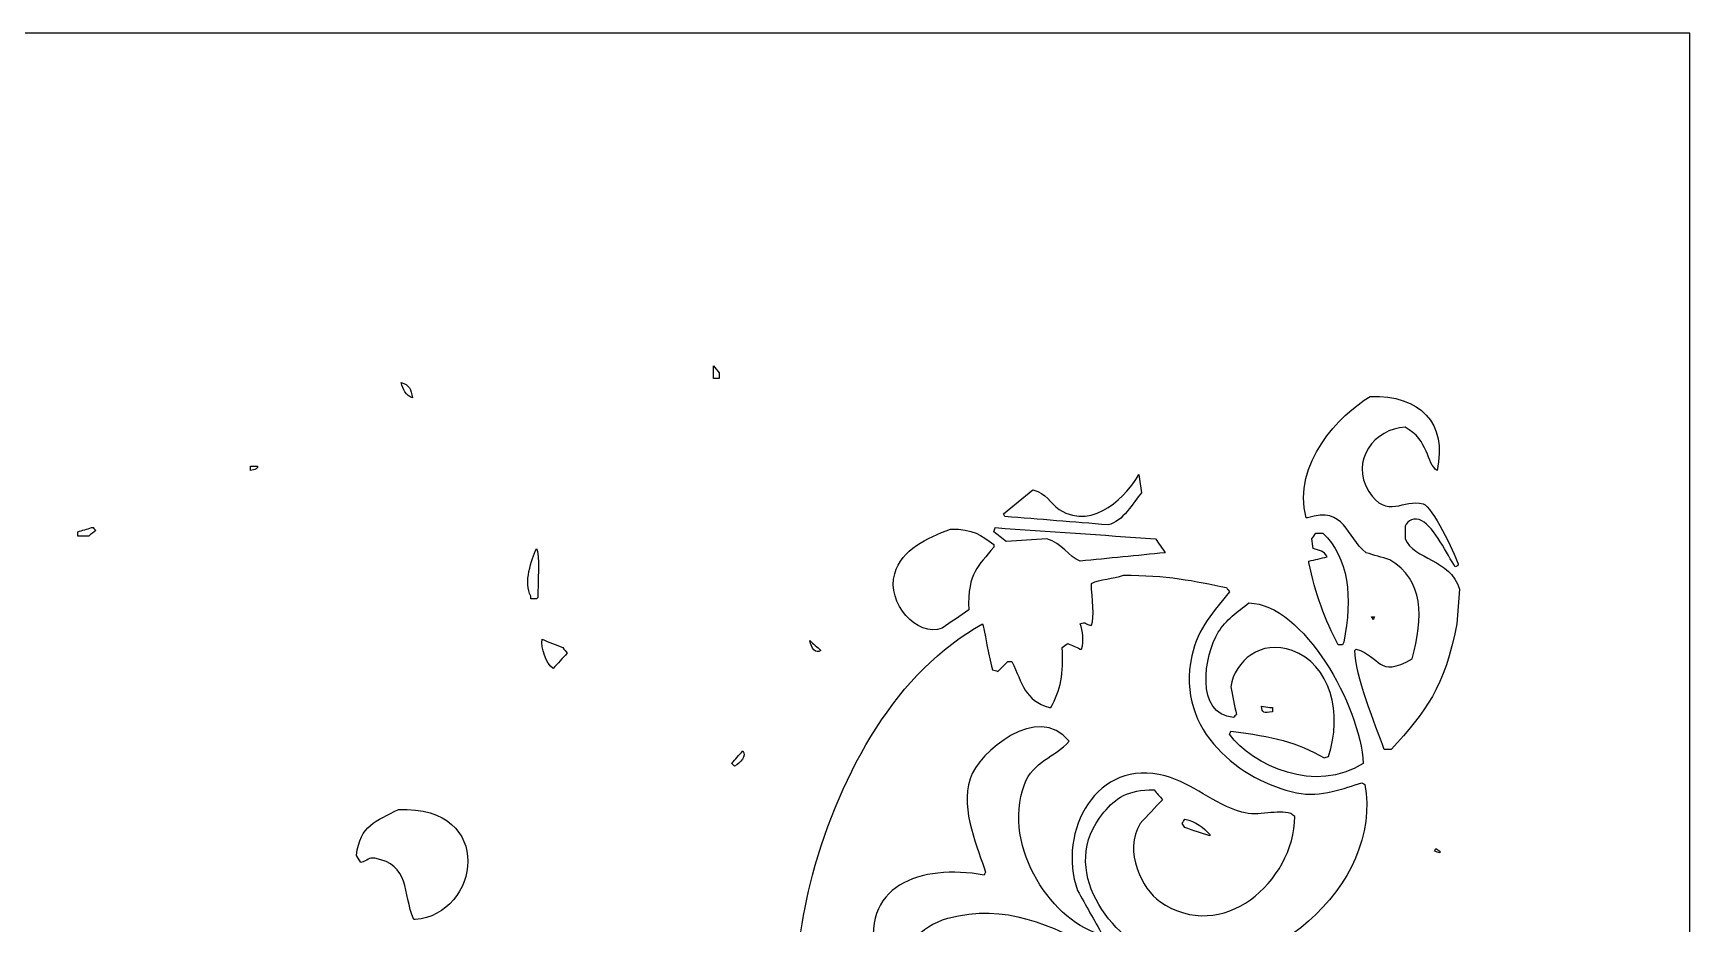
# Model space of a CAD drawing. Header units: centimetres. Extents: x -27 to -20.54, y -9 to -0.65.
# Drawn here: x -23.873 to -20.543, y -2.436 to -0.646 of the extents above; entities that cross this region are included whole.
import ezdxf

# ---------------------------------------------------------------- set-up
doc = ezdxf.new("R2010")
doc.units = ezdxf.units.CM
doc.header["$MEASUREMENT"] = 0
doc.layers.add('layer 1', color=7, linetype='Continuous')

msp = doc.modelspace()

# ---------------------------------------------------------------- linework, layer by layer
at = {"layer": 'layer 1', "color": 250}
msp.add_lwpolyline([(-26.99914, -9.0002), (-20.5434, -9.0002), (-20.5434, -0.64624), (-26.99914, -0.64624), (-26.99914, -9.0002)], close=True, dxfattribs=at)
at = {"layer": 'layer 1', "color": 7}
for points, knots in [([(-22.50588, -1.31456), (-22.50588, -1.32297), (-22.50588, -1.33138), (-22.50588, -1.33979), (-22.50588, -1.33979), (-22.50214, -1.33979), (-22.4984, -1.33979), (-22.49467, -1.33979), (-22.49467, -1.33979), (-22.49467, -1.33605), (-22.49467, -1.33231), (-22.49467, -1.32858), (-22.49467, -1.32858), (-22.4984, -1.32391), (-22.50214, -1.31924), (-22.50588, -1.31456)], [0, 0, 0, 0, 0.2, 0.2, 0.2, 0.2, 0.4, 0.4, 0.4, 0.4, 0.6, 0.6, 0.6, 0.6, 1, 1, 1, 1]), ([(-23.13367, -1.3482), (-23.13053, -1.36269), (-23.12404, -1.37379), (-23.11125, -1.37902), (-23.11125, -1.37902), (-23.11352, -1.36116), (-23.11743, -1.35268), (-23.13367, -1.3482)], [0, 0, 0, 0, 0.3333333, 0.3333333, 0.3333333, 0.3333333, 1, 1, 1, 1]), ([(-21.18584, -1.37622), (-21.2474, -1.41271), (-21.34342, -1.5113), (-21.31476, -1.62005), (-21.31476, -1.62005), (-21.31382, -1.62005), (-21.31289, -1.62005), (-21.31195, -1.62005), (-21.31195, -1.62005), (-21.23612, -1.59535), (-21.2348, -1.65859), (-21.19424, -1.69012), (-21.19424, -1.69012), (-21.17836, -1.69479), (-21.16248, -1.69946), (-21.1466, -1.70413), (-21.1466, -1.70413), (-21.07713, -1.74553), (-21.07944, -1.819), (-21.10176, -1.90312), (-21.10176, -1.90312), (-21.1709, -1.94363), (-21.16428, -1.89808), (-21.21386, -1.8835), (-21.21386, -1.8835), (-21.21479, -1.88444), (-21.21573, -1.88537), (-21.21666, -1.88631), (-21.21666, -1.88631), (-21.21732, -1.93558), (-21.17525, -2.03569), (-21.15781, -2.08529), (-21.15781, -2.08529), (-21.15314, -2.08529), (-21.14847, -2.08529), (-21.1438, -2.08529), (-21.1438, -2.08529), (-21.07489, -2.01008), (-21.03545, -1.96038), (-21.01207, -1.83305), (-21.01207, -1.83305), (-21.0102, -1.8097), (-21.00834, -1.78634), (-21.00646, -1.76299), (-21.00646, -1.76299), (-21.02443, -1.70206), (-21.0987, -1.70439), (-21.11577, -1.66209), (-21.11577, -1.66209), (-21.11577, -1.65369), (-21.11577, -1.64528), (-21.11577, -1.63687), (-21.11577, -1.63687), (-21.11035, -1.62476), (-21.09759, -1.61814), (-21.08214, -1.62566), (-21.08214, -1.62566), (-21.05636, -1.63873), (-21.03154, -1.69482), (-21.01487, -1.71815), (-21.01487, -1.71815), (-21.01301, -1.71721), (-21.01114, -1.71628), (-21.00927, -1.71534), (-21.00927, -1.71534), (-21.00927, -1.71441), (-21.00927, -1.71348), (-21.00927, -1.71254), (-21.00927, -1.71254), (-21.01704, -1.6891), (-21.06137, -1.59731), (-21.07933, -1.59203), (-21.07933, -1.59203), (-21.11947, -1.58021), (-21.15179, -1.62457), (-21.18864, -1.5668), (-21.18864, -1.5668), (-21.22743, -1.50598), (-21.17626, -1.43994), (-21.11577, -1.43788), (-21.11577, -1.43788), (-21.06749, -1.46306), (-21.07302, -1.512), (-21.05131, -1.52476), (-21.05131, -1.52476), (-21.03075, -1.42959), (-21.0852, -1.3728), (-21.18584, -1.37622)], [0, 0, 0, 0, 0.0434783, 0.0434783, 0.0434783, 0.0434783, 0.0869565, 0.0869565, 0.0869565, 0.0869565, 0.1304348, 0.1304348, 0.1304348, 0.1304348, 0.173913, 0.173913, 0.173913, 0.173913, 0.2173913, 0.2173913, 0.2173913, 0.2173913, 0.2608696, 0.2608696, 0.2608696, 0.2608696, 0.3043478, 0.3043478, 0.3043478, 0.3043478, 0.3478261, 0.3478261, 0.3478261, 0.3478261, 0.3913043, 0.3913043, 0.3913043, 0.3913043, 0.4347826, 0.4347826, 0.4347826, 0.4347826, 0.4782609, 0.4782609, 0.4782609, 0.4782609, 0.5217391, 0.5217391, 0.5217391, 0.5217391, 0.5652174, 0.5652174, 0.5652174, 0.5652174, 0.6086957, 0.6086957, 0.6086957, 0.6086957, 0.6521739, 0.6521739, 0.6521739, 0.6521739, 0.6956522, 0.6956522, 0.6956522, 0.6956522, 0.7391304, 0.7391304, 0.7391304, 0.7391304, 0.7826087, 0.7826087, 0.7826087, 0.7826087, 0.826087, 0.826087, 0.826087, 0.826087, 0.8695652, 0.8695652, 0.8695652, 0.8695652, 0.9130435, 0.9130435, 0.9130435, 0.9130435, 1, 1, 1, 1]), ([(-23.43636, -1.51636), (-23.43636, -1.51916), (-23.43636, -1.52196), (-23.43636, -1.52476), (-23.43636, -1.52476), (-23.42617, -1.52296), (-23.42787, -1.52363), (-23.42234, -1.51916), (-23.42234, -1.51916), (-23.42234, -1.51822), (-23.42234, -1.51729), (-23.42234, -1.51636), (-23.42234, -1.51636), (-23.42701, -1.51636), (-23.43169, -1.51636), (-23.43636, -1.51636)], [0, 0, 0, 0, 0.2, 0.2, 0.2, 0.2, 0.4, 0.4, 0.4, 0.4, 0.6, 0.6, 0.6, 0.6, 1, 1, 1, 1]), ([(-21.65107, -1.53317), (-21.67259, -1.57064), (-21.74041, -1.64828), (-21.81082, -1.60324), (-21.81082, -1.60324), (-21.83078, -1.59046), (-21.83508, -1.57046), (-21.86407, -1.564), (-21.86407, -1.564), (-21.88369, -1.57988), (-21.90331, -1.59576), (-21.92293, -1.61164), (-21.92293, -1.61164), (-21.92199, -1.61351), (-21.92106, -1.61538), (-21.92013, -1.61725), (-21.92013, -1.61725), (-21.851, -1.62286), (-21.78186, -1.62846), (-21.71273, -1.63407), (-21.71273, -1.63407), (-21.68278, -1.62777), (-21.66321, -1.58987), (-21.64547, -1.5696), (-21.64547, -1.5696), (-21.64733, -1.55746), (-21.6492, -1.54531), (-21.65107, -1.53317)], [0, 0, 0, 0, 0.125, 0.125, 0.125, 0.125, 0.25, 0.25, 0.25, 0.25, 0.375, 0.375, 0.375, 0.375, 0.5, 0.5, 0.5, 0.5, 0.625, 0.625, 0.625, 0.625, 0.75, 0.75, 0.75, 0.75, 1, 1, 1, 1]), ([(-23.75585, -1.63967), (-23.76519, -1.64247), (-23.77454, -1.64528), (-23.78388, -1.64808), (-23.78388, -1.64808), (-23.78388, -1.65088), (-23.78388, -1.65368), (-23.78388, -1.65649), (-23.78388, -1.65649), (-23.77641, -1.65649), (-23.76893, -1.65649), (-23.76146, -1.65649), (-23.76146, -1.65649), (-23.75679, -1.65275), (-23.75211, -1.64901), (-23.74744, -1.64528), (-23.74744, -1.64528), (-23.74931, -1.64341), (-23.75118, -1.64154), (-23.75305, -1.63967), (-23.75305, -1.63967), (-23.75398, -1.63967), (-23.75492, -1.63967), (-23.75585, -1.63967)], [0, 0, 0, 0, 0.1428571, 0.1428571, 0.1428571, 0.1428571, 0.2857143, 0.2857143, 0.2857143, 0.2857143, 0.4285714, 0.4285714, 0.4285714, 0.4285714, 0.5714286, 0.5714286, 0.5714286, 0.5714286, 0.7142857, 0.7142857, 0.7142857, 0.7142857, 1, 1, 1, 1]), ([(-22.02943, -1.64247), (-22.07748, -1.66104), (-22.12713, -1.68271), (-22.14153, -1.73216), (-22.14153, -1.73216), (-22.15874, -1.79124), (-22.09693, -1.86059), (-22.04624, -1.84146), (-22.04624, -1.84146), (-22.0285, -1.82932), (-22.01074, -1.81717), (-21.99299, -1.80503), (-21.99299, -1.80503), (-21.99494, -1.72777), (-21.97346, -1.7179), (-21.94255, -1.67891), (-21.94255, -1.67891), (-21.94255, -1.67704), (-21.94255, -1.67517), (-21.94255, -1.6733), (-21.94255, -1.6733), (-21.96742, -1.65488), (-21.9838, -1.64249), (-22.02943, -1.64247)], [0, 0, 0, 0, 0.1428571, 0.1428571, 0.1428571, 0.1428571, 0.2857143, 0.2857143, 0.2857143, 0.2857143, 0.4285714, 0.4285714, 0.4285714, 0.4285714, 0.5714286, 0.5714286, 0.5714286, 0.5714286, 0.7142857, 0.7142857, 0.7142857, 0.7142857, 1, 1, 1, 1]), ([(-21.93974, -1.63967), (-21.94068, -1.64247), (-21.94161, -1.64528), (-21.94255, -1.64808), (-21.94255, -1.64808), (-21.93414, -1.65462), (-21.92573, -1.66116), (-21.91732, -1.6677), (-21.91732, -1.6677), (-21.89024, -1.66583), (-21.86314, -1.66396), (-21.83605, -1.66209), (-21.83605, -1.66209), (-21.80608, -1.66991), (-21.79166, -1.69855), (-21.76878, -1.70693), (-21.76878, -1.70693), (-21.7118, -1.70133), (-21.65481, -1.69572), (-21.59782, -1.69012), (-21.59782, -1.69012), (-21.60436, -1.68078), (-21.6109, -1.67143), (-21.61744, -1.66209), (-21.61744, -1.66209), (-21.72487, -1.65462), (-21.83232, -1.64714), (-21.93974, -1.63967)], [0, 0, 0, 0, 0.125, 0.125, 0.125, 0.125, 0.25, 0.25, 0.25, 0.25, 0.375, 0.375, 0.375, 0.375, 0.5, 0.5, 0.5, 0.5, 0.625, 0.625, 0.625, 0.625, 0.75, 0.75, 0.75, 0.75, 1, 1, 1, 1]), ([(-21.29514, -1.65088), (-21.29794, -1.65462), (-21.30074, -1.65835), (-21.30355, -1.66209), (-21.30355, -1.66209), (-21.30261, -1.66863), (-21.30168, -1.67517), (-21.30074, -1.68171), (-21.30074, -1.68171), (-21.28851, -1.68605), (-21.27795, -1.68552), (-21.27272, -1.69853), (-21.27272, -1.69853), (-21.28486, -1.70133), (-21.29701, -1.70413), (-21.30915, -1.70693), (-21.30915, -1.70693), (-21.30915, -1.70787), (-21.30915, -1.7088), (-21.30915, -1.70974), (-21.30915, -1.70974), (-21.29724, -1.77136), (-21.27571, -1.82681), (-21.2503, -1.87509), (-21.2503, -1.87509), (-21.24749, -1.87509), (-21.24469, -1.87509), (-21.24189, -1.87509), (-21.24189, -1.87509), (-21.24095, -1.87323), (-21.24002, -1.87136), (-21.23908, -1.86949), (-21.23908, -1.86949), (-21.22055, -1.78023), (-21.22941, -1.69924), (-21.28112, -1.65088), (-21.28112, -1.65088), (-21.28579, -1.65088), (-21.29047, -1.65088), (-21.29514, -1.65088)], [0, 0, 0, 0, 0.0909091, 0.0909091, 0.0909091, 0.0909091, 0.1818182, 0.1818182, 0.1818182, 0.1818182, 0.2727273, 0.2727273, 0.2727273, 0.2727273, 0.3636364, 0.3636364, 0.3636364, 0.3636364, 0.4545455, 0.4545455, 0.4545455, 0.4545455, 0.5454545, 0.5454545, 0.5454545, 0.5454545, 0.6363636, 0.6363636, 0.6363636, 0.6363636, 0.7272727, 0.7272727, 0.7272727, 0.7272727, 0.8181818, 0.8181818, 0.8181818, 0.8181818, 1, 1, 1, 1]), ([(-22.86181, -1.68171), (-22.87114, -1.70217), (-22.88874, -1.7525), (-22.87302, -1.777), (-22.87302, -1.777), (-22.87302, -1.77887), (-22.87302, -1.78074), (-22.87302, -1.78261), (-22.87302, -1.78261), (-22.86929, -1.78261), (-22.86555, -1.78261), (-22.86181, -1.78261), (-22.86181, -1.78261), (-22.86088, -1.78167), (-22.85995, -1.78074), (-22.85901, -1.7798), (-22.85901, -1.7798), (-22.85889, -1.75632), (-22.85486, -1.69028), (-22.86181, -1.68171)], [0, 0, 0, 0, 0.1666667, 0.1666667, 0.1666667, 0.1666667, 0.3333333, 0.3333333, 0.3333333, 0.3333333, 0.5, 0.5, 0.5, 0.5, 0.6666667, 0.6666667, 0.6666667, 0.6666667, 1, 1, 1, 1]), ([(-21.6819, -1.73496), (-21.70243, -1.74319), (-21.72943, -1.74263), (-21.74636, -1.75178), (-21.74636, -1.75178), (-21.74582, -1.78208), (-21.73914, -1.81899), (-21.74636, -1.83586), (-21.74636, -1.83586), (-21.7473, -1.83586), (-21.74823, -1.83586), (-21.74916, -1.83586), (-21.74916, -1.83586), (-21.76323, -1.8311), (-21.75652, -1.82894), (-21.76878, -1.83305), (-21.76878, -1.83305), (-21.76387, -1.84641), (-21.76124, -1.86763), (-21.76598, -1.8835), (-21.76598, -1.8835), (-21.76692, -1.8835), (-21.76785, -1.8835), (-21.76878, -1.8835), (-21.76878, -1.8835), (-21.77719, -1.87976), (-21.7856, -1.87603), (-21.79401, -1.87229), (-21.79401, -1.87229), (-21.79774, -1.87509), (-21.80148, -1.8779), (-21.80522, -1.8807), (-21.80522, -1.8807), (-21.80151, -1.93221), (-21.80853, -1.96669), (-21.82764, -2.00121), (-21.82764, -2.00121), (-21.82857, -2.00121), (-21.82951, -2.00121), (-21.83044, -2.00121), (-21.83044, -2.00121), (-21.88078, -1.98612), (-21.88494, -1.95294), (-21.90611, -1.90873), (-21.90611, -1.90873), (-21.90892, -1.90873), (-21.91172, -1.90873), (-21.91452, -1.90873), (-21.91452, -1.90873), (-21.92106, -1.91526), (-21.9276, -1.9218), (-21.93414, -1.92835), (-21.93414, -1.92835), (-21.93788, -1.92741), (-21.94161, -1.92648), (-21.94535, -1.92554), (-21.94535, -1.92554), (-21.9492, -1.91261), (-21.96408, -1.83404), (-21.96497, -1.83305), (-21.96497, -1.83305), (-22.13771, -1.9285), (-22.24915, -2.12766), (-22.30689, -2.33753), (-22.30689, -2.33753), (-22.33032, -2.42271), (-22.33497, -2.51552), (-22.36575, -2.59257), (-22.36575, -2.59257), (-22.396, -2.66832), (-22.43742, -2.7314), (-22.47505, -2.79717), (-22.47505, -2.79717), (-22.47318, -2.80184), (-22.47131, -2.80651), (-22.46944, -2.81118), (-22.46944, -2.81118), (-22.38026, -2.83946), (-22.21422, -2.85781), (-22.12752, -2.80837), (-22.12752, -2.80837), (-22.12923, -2.79222), (-22.13207, -2.7926), (-22.13873, -2.78315), (-22.13873, -2.78315), (-22.19134, -2.76388), (-22.26253, -2.68368), (-22.2116, -2.60939), (-22.2116, -2.60939), (-22.18851, -2.5757), (-22.14544, -2.58744), (-22.1079, -2.56735), (-22.1079, -2.56735), (-22.07542, -2.54996), (-22.05932, -2.50979), (-21.9958, -2.52251), (-21.9958, -2.52251), (-21.93095, -2.53548), (-21.86714, -2.58172), (-21.83885, -2.63181), (-21.83885, -2.63181), (-21.82831, -2.65048), (-21.83282, -2.67563), (-21.81643, -2.68786), (-21.81643, -2.68786), (-21.75424, -2.73423), (-21.66265, -2.73132), (-21.64267, -2.81959), (-21.64267, -2.81959), (-21.62128, -2.91401), (-21.75482, -2.96274), (-21.7884, -2.88965), (-21.7884, -2.88965), (-21.79783, -2.87251), (-21.79523, -2.84199), (-21.7828, -2.8308), (-21.7828, -2.8308), (-21.77906, -2.8336), (-21.77532, -2.8364), (-21.77159, -2.83921), (-21.77159, -2.83921), (-21.77214, -2.85895), (-21.76951, -2.86755), (-21.76318, -2.87844), (-21.76318, -2.87844), (-21.75851, -2.88124), (-21.75384, -2.88405), (-21.74916, -2.88685), (-21.74916, -2.88685), (-21.72275, -2.88631), (-21.7142, -2.87787), (-21.70152, -2.86443), (-21.70152, -2.86443), (-21.70245, -2.85602), (-21.70339, -2.84761), (-21.70432, -2.83921), (-21.70432, -2.83921), (-21.71482, -2.81728), (-21.73656, -2.80918), (-21.76038, -2.79997), (-21.76038, -2.79997), (-21.92395, -2.73668), (-22.00994, -2.82607), (-22.13032, -2.86163), (-22.13032, -2.86163), (-22.15536, -2.86902), (-22.26087, -2.87728), (-22.27045, -2.89245), (-22.27045, -2.89245), (-22.18156, -2.92726), (-22.17666, -2.99727), (-22.11631, -3.0494), (-22.11631, -3.0494), (-22.11444, -3.0494), (-22.11257, -3.0494), (-22.11071, -3.0494), (-22.11071, -3.0494), (-22.10977, -3.0466), (-22.10884, -3.0438), (-22.1079, -3.041), (-22.1079, -3.041), (-22.08183, -2.97198), (-22.0836, -2.91017), (-22.04064, -2.86163), (-22.04064, -2.86163), (-21.93011, -2.73672), (-21.81965, -2.91202), (-21.77159, -2.97653), (-21.77159, -2.97653), (-21.76972, -2.97467), (-21.76785, -2.9728), (-21.76598, -2.97093), (-21.76598, -2.97093), (-21.67222, -2.93143), (-21.58778, -2.85087), (-21.44088, -2.90647), (-21.44088, -2.90647), (-21.39644, -2.92328), (-21.36408, -2.9595), (-21.32597, -2.98214), (-21.32597, -2.98214), (-21.31569, -2.96719), (-21.30541, -2.95224), (-21.29514, -2.9373), (-21.29514, -2.9373), (-21.26813, -2.91072), (-21.22672, -2.9275), (-21.19144, -2.92048), (-21.19144, -2.92048), (-21.20144, -2.79313), (-21.39327, -2.79041), (-21.42966, -2.65703), (-21.42966, -2.65703), (-21.4334, -2.65703), (-21.43714, -2.65703), (-21.44088, -2.65703), (-21.44088, -2.65703), (-21.47689, -2.73957), (-21.69942, -2.7541), (-21.66789, -2.63181), (-21.66789, -2.63181), (-21.66123, -2.606), (-21.65098, -2.58814), (-21.62865, -2.57856), (-21.62865, -2.57856), (-21.59227, -2.56062), (-21.57196, -2.5901), (-21.55578, -2.60939), (-21.55578, -2.60939), (-21.55357, -2.65314), (-21.56654, -2.657), (-21.58661, -2.68225), (-21.58661, -2.68225), (-21.58308, -2.69073), (-21.58666, -2.68561), (-21.58101, -2.69066), (-21.58101, -2.69066), (-21.49536, -2.72678), (-21.42752, -2.60776), (-21.42126, -2.54212), (-21.42126, -2.54212), (-21.42313, -2.54119), (-21.42499, -2.54025), (-21.42686, -2.53932), (-21.42686, -2.53932), (-21.66611, -2.61748), (-21.80309, -2.35977), (-22.03503, -2.42441), (-22.03503, -2.42441), (-22.09493, -2.44111), (-22.11705, -2.48637), (-22.15835, -2.5197), (-22.15835, -2.5197), (-22.16489, -2.51597), (-22.17143, -2.51223), (-22.17797, -2.50849), (-22.17797, -2.50849), (-22.21562, -2.3571), (-22.08921, -2.31521), (-21.96217, -2.33753), (-21.96217, -2.33753), (-21.96123, -2.33566), (-21.9603, -2.33379), (-21.95936, -2.33192), (-21.95936, -2.33192), (-21.97315, -2.28592), (-22.01065, -2.20754), (-21.99019, -2.14415), (-21.99019, -2.14415), (-21.97259, -2.08961), (-21.85327, -1.99082), (-21.7912, -2.06848), (-21.7912, -2.06848), (-21.8195, -2.10114), (-21.86394, -2.10971), (-21.88089, -2.15536), (-21.88089, -2.15536), (-21.92857, -2.2838), (-21.81985, -2.43567), (-21.72394, -2.45804), (-21.72394, -2.45804), (-21.74076, -2.42815), (-21.75757, -2.39825), (-21.77439, -2.36836), (-21.77439, -2.36836), (-21.81582, -2.25016), (-21.73516, -2.10038), (-21.59782, -2.13854), (-21.59782, -2.13854), (-21.54093, -2.15435), (-21.50219, -2.19434), (-21.44368, -2.21141), (-21.44368, -2.21141), (-21.41085, -2.22099), (-21.37136, -2.20466), (-21.34558, -2.21421), (-21.34558, -2.21421), (-21.34278, -2.21608), (-21.33998, -2.21795), (-21.33718, -2.21982), (-21.33718, -2.21982), (-21.33967, -2.35163), (-21.48322, -2.4775), (-21.60904, -2.39078), (-21.60904, -2.39078), (-21.64381, -2.36681), (-21.68262, -2.28984), (-21.64827, -2.23383), (-21.64827, -2.23383), (-21.63333, -2.21795), (-21.61837, -2.20207), (-21.60343, -2.18619), (-21.60343, -2.18619), (-21.60903, -2.17965), (-21.61464, -2.17311), (-21.62024, -2.16657), (-21.62024, -2.16657), (-21.67355, -2.16533), (-21.69765, -2.18362), (-21.72114, -2.21141), (-21.72114, -2.21141), (-21.81729, -2.32521), (-21.70574, -2.4679), (-21.60623, -2.50289), (-21.60623, -2.50289), (-21.40069, -2.57515), (-21.15792, -2.35352), (-21.19704, -2.15536), (-21.19704, -2.15536), (-21.19891, -2.15442), (-21.20078, -2.15349), (-21.20265, -2.15256), (-21.20265, -2.15256), (-21.2369, -2.16214), (-21.28428, -2.18305), (-21.33438, -2.17217), (-21.33438, -2.17217), (-21.44417, -2.14835), (-21.57801, -2.04973), (-21.54457, -1.89751), (-21.54457, -1.89751), (-21.53186, -1.83967), (-21.49918, -1.80758), (-21.4689, -1.76859), (-21.4689, -1.76859), (-21.47077, -1.76579), (-21.47264, -1.76299), (-21.47451, -1.76019), (-21.47451, -1.76019), (-21.53807, -1.74623), (-21.59713, -1.73517), (-21.6819, -1.73496)], [0, 0, 0, 0, 0.0119048, 0.0119048, 0.0119048, 0.0119048, 0.0238095, 0.0238095, 0.0238095, 0.0238095, 0.0357143, 0.0357143, 0.0357143, 0.0357143, 0.047619, 0.047619, 0.047619, 0.047619, 0.0595238, 0.0595238, 0.0595238, 0.0595238, 0.0714286, 0.0714286, 0.0714286, 0.0714286, 0.0833333, 0.0833333, 0.0833333, 0.0833333, 0.0952381, 0.0952381, 0.0952381, 0.0952381, 0.1071429, 0.1071429, 0.1071429, 0.1071429, 0.1190476, 0.1190476, 0.1190476, 0.1190476, 0.1309524, 0.1309524, 0.1309524, 0.1309524, 0.1428571, 0.1428571, 0.1428571, 0.1428571, 0.1547619, 0.1547619, 0.1547619, 0.1547619, 0.1666667, 0.1666667, 0.1666667, 0.1666667, 0.1785714, 0.1785714, 0.1785714, 0.1785714, 0.1904762, 0.1904762, 0.1904762, 0.1904762, 0.202381, 0.202381, 0.202381, 0.202381, 0.2142857, 0.2142857, 0.2142857, 0.2142857, 0.2261905, 0.2261905, 0.2261905, 0.2261905, 0.2380952, 0.2380952, 0.2380952, 0.2380952, 0.25, 0.25, 0.25, 0.25, 0.2619048, 0.2619048, 0.2619048, 0.2619048, 0.2738095, 0.2738095, 0.2738095, 0.2738095, 0.2857143, 0.2857143, 0.2857143, 0.2857143, 0.297619, 0.297619, 0.297619, 0.297619, 0.3095238, 0.3095238, 0.3095238, 0.3095238, 0.3214286, 0.3214286, 0.3214286, 0.3214286, 0.3333333, 0.3333333, 0.3333333, 0.3333333, 0.3452381, 0.3452381, 0.3452381, 0.3452381, 0.3571429, 0.3571429, 0.3571429, 0.3571429, 0.3690476, 0.3690476, 0.3690476, 0.3690476, 0.3809524, 0.3809524, 0.3809524, 0.3809524, 0.3928571, 0.3928571, 0.3928571, 0.3928571, 0.4047619, 0.4047619, 0.4047619, 0.4047619, 0.4166667, 0.4166667, 0.4166667, 0.4166667, 0.4285714, 0.4285714, 0.4285714, 0.4285714, 0.4404762, 0.4404762, 0.4404762, 0.4404762, 0.452381, 0.452381, 0.452381, 0.452381, 0.4642857, 0.4642857, 0.4642857, 0.4642857, 0.4761905, 0.4761905, 0.4761905, 0.4761905, 0.4880952, 0.4880952, 0.4880952, 0.4880952, 0.5, 0.5, 0.5, 0.5, 0.5119048, 0.5119048, 0.5119048, 0.5119048, 0.5238095, 0.5238095, 0.5238095, 0.5238095, 0.5357143, 0.5357143, 0.5357143, 0.5357143, 0.547619, 0.547619, 0.547619, 0.547619, 0.5595238, 0.5595238, 0.5595238, 0.5595238, 0.5714286, 0.5714286, 0.5714286, 0.5714286, 0.5833333, 0.5833333, 0.5833333, 0.5833333, 0.5952381, 0.5952381, 0.5952381, 0.5952381, 0.6071429, 0.6071429, 0.6071429, 0.6071429, 0.6190476, 0.6190476, 0.6190476, 0.6190476, 0.6309524, 0.6309524, 0.6309524, 0.6309524, 0.6428571, 0.6428571, 0.6428571, 0.6428571, 0.6547619, 0.6547619, 0.6547619, 0.6547619, 0.6666667, 0.6666667, 0.6666667, 0.6666667, 0.6785714, 0.6785714, 0.6785714, 0.6785714, 0.6904762, 0.6904762, 0.6904762, 0.6904762, 0.702381, 0.702381, 0.702381, 0.702381, 0.7142857, 0.7142857, 0.7142857, 0.7142857, 0.7261905, 0.7261905, 0.7261905, 0.7261905, 0.7380952, 0.7380952, 0.7380952, 0.7380952, 0.75, 0.75, 0.75, 0.75, 0.7619048, 0.7619048, 0.7619048, 0.7619048, 0.7738095, 0.7738095, 0.7738095, 0.7738095, 0.7857143, 0.7857143, 0.7857143, 0.7857143, 0.797619, 0.797619, 0.797619, 0.797619, 0.8095238, 0.8095238, 0.8095238, 0.8095238, 0.8214286, 0.8214286, 0.8214286, 0.8214286, 0.8333333, 0.8333333, 0.8333333, 0.8333333, 0.8452381, 0.8452381, 0.8452381, 0.8452381, 0.8571429, 0.8571429, 0.8571429, 0.8571429, 0.8690476, 0.8690476, 0.8690476, 0.8690476, 0.8809524, 0.8809524, 0.8809524, 0.8809524, 0.8928571, 0.8928571, 0.8928571, 0.8928571, 0.9047619, 0.9047619, 0.9047619, 0.9047619, 0.9166667, 0.9166667, 0.9166667, 0.9166667, 0.9285714, 0.9285714, 0.9285714, 0.9285714, 0.9404762, 0.9404762, 0.9404762, 0.9404762, 0.952381, 0.952381, 0.952381, 0.952381, 0.9642857, 0.9642857, 0.9642857, 0.9642857, 0.9761905, 0.9761905, 0.9761905, 0.9761905, 1, 1, 1, 1]), ([(-21.42966, -1.79101), (-21.45245, -1.8084), (-21.4762, -1.82515), (-21.49132, -1.84987), (-21.49132, -1.84987), (-21.51946, -1.89587), (-21.53917, -2.01469), (-21.4605, -2.02083), (-21.4605, -2.02083), (-21.45863, -2.01896), (-21.45676, -2.01709), (-21.45489, -2.01523), (-21.45489, -2.01523), (-21.45863, -1.99654), (-21.46236, -1.97786), (-21.4661, -1.95917), (-21.4661, -1.95917), (-21.45806, -1.90788), (-21.40587, -1.86349), (-21.34278, -1.88631), (-21.34278, -1.88631), (-21.26656, -1.91387), (-21.24023, -2.0139), (-21.26992, -2.09931), (-21.26992, -2.09931), (-21.27272, -2.10024), (-21.27552, -2.10117), (-21.27832, -2.10211), (-21.27832, -2.10211), (-21.33286, -2.07088), (-21.38113, -2.05906), (-21.4661, -2.04886), (-21.4661, -2.04886), (-21.46703, -2.05072), (-21.46797, -2.05259), (-21.4689, -2.05446), (-21.4689, -2.05446), (-21.42242, -2.11833), (-21.29457, -2.17528), (-21.19985, -2.11332), (-21.19985, -2.11332), (-21.20597, -1.99794), (-21.32014, -1.79297), (-21.42966, -1.79101)], [0, 0, 0, 0, 0.0833333, 0.0833333, 0.0833333, 0.0833333, 0.1666667, 0.1666667, 0.1666667, 0.1666667, 0.25, 0.25, 0.25, 0.25, 0.3333333, 0.3333333, 0.3333333, 0.3333333, 0.4166667, 0.4166667, 0.4166667, 0.4166667, 0.5, 0.5, 0.5, 0.5, 0.5833333, 0.5833333, 0.5833333, 0.5833333, 0.6666667, 0.6666667, 0.6666667, 0.6666667, 0.75, 0.75, 0.75, 0.75, 0.8333333, 0.8333333, 0.8333333, 0.8333333, 1, 1, 1, 1]), ([(-21.18303, -1.81904), (-21.1821, -1.82091), (-21.18116, -1.82278), (-21.18023, -1.82465), (-21.18023, -1.82465), (-21.1793, -1.82278), (-21.17836, -1.82091), (-21.17743, -1.81904), (-21.17743, -1.81904), (-21.1793, -1.81904), (-21.18116, -1.81904), (-21.18303, -1.81904)], [0, 0, 0, 0, 0.25, 0.25, 0.25, 0.25, 0.5, 0.5, 0.5, 0.5, 1, 1, 1, 1]), ([(-22.8506, -1.86388), (-22.85357, -1.88101), (-22.842, -1.91281), (-22.82818, -1.92274), (-22.82818, -1.92274), (-22.81884, -1.91246), (-22.8095, -1.90218), (-22.80016, -1.89191), (-22.80016, -1.89191), (-22.80296, -1.88817), (-22.80576, -1.88444), (-22.80856, -1.8807), (-22.80856, -1.8807), (-22.82257, -1.87509), (-22.83659, -1.86949), (-22.8506, -1.86388)], [0, 0, 0, 0, 0.2, 0.2, 0.2, 0.2, 0.4, 0.4, 0.4, 0.4, 0.6, 0.6, 0.6, 0.6, 1, 1, 1, 1]), ([(-22.31249, -1.86669), (-22.30894, -1.88146), (-22.30083, -1.89444), (-22.29007, -1.88631), (-22.29007, -1.88631), (-22.29755, -1.87976), (-22.30502, -1.87322), (-22.31249, -1.86669)], [0, 0, 0, 0, 0.3333333, 0.3333333, 0.3333333, 0.3333333, 1, 1, 1, 1]), ([(-21.40444, -1.99841), (-21.40271, -2.012), (-21.40071, -2.01247), (-21.38202, -2.00962), (-21.38202, -2.00962), (-21.38202, -2.00682), (-21.38202, -2.00401), (-21.38202, -2.00121), (-21.38202, -2.00121), (-21.38389, -2.00121), (-21.38576, -2.00121), (-21.38762, -2.00121), (-21.38762, -2.00121), (-21.39323, -2.00028), (-21.39884, -1.99934), (-21.40444, -1.99841)], [0, 0, 0, 0, 0.2, 0.2, 0.2, 0.2, 0.4, 0.4, 0.4, 0.4, 0.6, 0.6, 0.6, 0.6, 1, 1, 1, 1]), ([(-22.44702, -2.0881), (-22.4545, -2.0965), (-22.46197, -2.10491), (-22.46944, -2.11332), (-22.46944, -2.11332), (-22.46758, -2.11519), (-22.46571, -2.11706), (-22.46384, -2.11892), (-22.46384, -2.11892), (-22.45123, -2.11269), (-22.43911, -2.09795), (-22.44702, -2.0881)], [0, 0, 0, 0, 0.25, 0.25, 0.25, 0.25, 0.5, 0.5, 0.5, 0.5, 1, 1, 1, 1]), ([(-23.13928, -2.2058), (-23.18375, -2.23011), (-23.21686, -2.23578), (-23.22335, -2.29829), (-23.22335, -2.29829), (-23.22055, -2.30296), (-23.21775, -2.30764), (-23.21494, -2.31231), (-23.21494, -2.31231), (-23.20062, -2.30851), (-23.19894, -2.30155), (-23.18692, -2.3039), (-23.18692, -2.3039), (-23.11527, -2.31671), (-23.13112, -2.37272), (-23.10844, -2.42722), (-23.10844, -2.42722), (-23.10751, -2.42722), (-23.10658, -2.42722), (-23.10564, -2.42722), (-23.10564, -2.42722), (-22.97656, -2.41704), (-22.94098, -2.19856), (-23.13928, -2.2058)], [0, 0, 0, 0, 0.1428571, 0.1428571, 0.1428571, 0.1428571, 0.2857143, 0.2857143, 0.2857143, 0.2857143, 0.4285714, 0.4285714, 0.4285714, 0.4285714, 0.5714286, 0.5714286, 0.5714286, 0.5714286, 0.7142857, 0.7142857, 0.7142857, 0.7142857, 1, 1, 1, 1]), ([(-21.55859, -2.22542), (-21.56045, -2.22823), (-21.56232, -2.23103), (-21.56419, -2.23383), (-21.56419, -2.23383), (-21.56232, -2.23664), (-21.56045, -2.23944), (-21.55859, -2.24224), (-21.55859, -2.24224), (-21.54177, -2.24784), (-21.52495, -2.25345), (-21.50814, -2.25906), (-21.50814, -2.25906), (-21.50814, -2.25812), (-21.50814, -2.25719), (-21.50814, -2.25625), (-21.50814, -2.25625), (-21.52018, -2.24291), (-21.53689, -2.2288), (-21.55859, -2.22542)], [0, 0, 0, 0, 0.1666667, 0.1666667, 0.1666667, 0.1666667, 0.3333333, 0.3333333, 0.3333333, 0.3333333, 0.5, 0.5, 0.5, 0.5, 0.6666667, 0.6666667, 0.6666667, 0.6666667, 1, 1, 1, 1]), ([(-21.05411, -2.28428), (-21.05505, -2.28615), (-21.05598, -2.28802), (-21.05691, -2.28988), (-21.05691, -2.28988), (-21.05318, -2.29082), (-21.04944, -2.29175), (-21.0457, -2.29269), (-21.0457, -2.29269), (-21.0457, -2.29175), (-21.0457, -2.29082), (-21.0457, -2.28988), (-21.0457, -2.28988), (-21.0485, -2.28802), (-21.05131, -2.28615), (-21.05411, -2.28428)], [0, 0, 0, 0, 0.2, 0.2, 0.2, 0.2, 0.4, 0.4, 0.4, 0.4, 0.6, 0.6, 0.6, 0.6, 1, 1, 1, 1])]:
    msp.add_open_spline(points, degree=3, knots=knots, dxfattribs=at)

doc.saveas('drawing.dxf')
